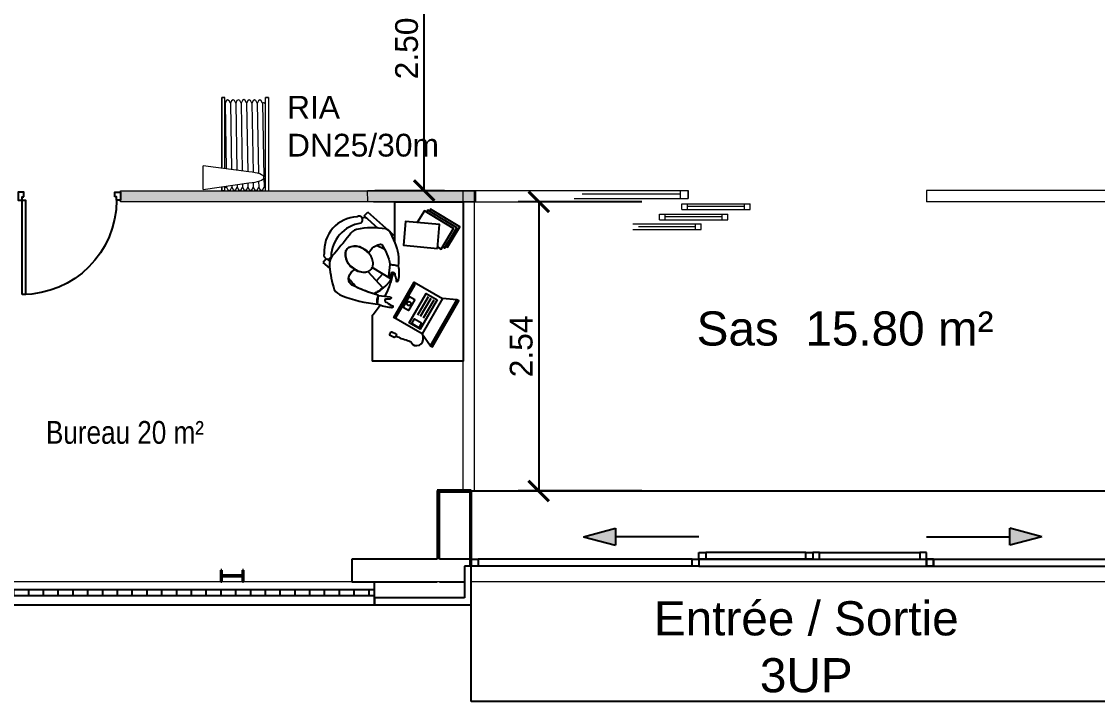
# Model space of a CAD drawing. Header units: millimetres. Extents: x 15590 to 15992, y 1055 to 1132.
# Drawn here: x 15848.75 to 15858.21, y 1069.65 to 1075.63 of the extents above; entities that cross this region are included whole.
import ezdxf

# ---------------------------------------------------------------- set-up
doc = ezdxf.new("R2010")
doc.units = ezdxf.units.MM
doc.header["$MEASUREMENT"] = 0
for name, pattern in [('Caché4', [2.381199999999999, 1.587499999999999, -0.7937]), ('Court', [0.25, 0.05, -0.075, 0.04999999999999999, -0.07500000000000001]), ('Tirets courts A', [0.4, 0.2, -0.2])]:
    doc.linetypes.add(name, pattern=pattern)
doc.layers.get('0').update_dxf_attribs({"lineweight": 9})
for name, color, linetype in [('05_Textes', 7, 'Continuous'), ('auvent 3D', 7, 'Continuous'), ('MENUISERIES_INT', 1, 'Continuous'), ('Mobilier', 252, 'Continuous'), ('murs exterieurs.P', 7, 'Continuous'), ('murs interieurs.P', 7, 'Continuous'), ('PORTES', 15, 'Continuous'), ('structure', 7, 'Continuous'), ('texte.VETTI', 7, 'Continuous')]:
    doc.layers.add(name, color=color, linetype=linetype)
for name, color, linetype, lineweight in [('DM cloison', 7, 'Continuous', 9), ('DM Divers', 7, 'Continuous', 9), ('DM RIA', 7, 'Continuous', 9)]:
    doc.layers.add(name, color=color, linetype=linetype, lineweight=lineweight)
doc.styles.add('Arial Narrow', font='ARIALN.TTF', dxfattribs={"height": 0.3})
doc.styles.get("Standard").update_dxf_attribs({"font": 'swiss.ttf', "height": 0.2})
doc.dimstyles.get("Standard").update_dxf_attribs({"dimtxt": 0.2, "dimasz": 0.18, "dimexe": 0.18, "dimexo": 0.0625, "dimgap": 0.05, "dimtad": 1, "dimzin": 4, "dimdsep": 46, "dimtxsty": 'Standard', "dimblk": 'ARCHTICK', "dimcen": 0.09, "dimadec": 0, "dimazin": 0, "dimtfac": 1, "dimtofl": 0, "dimtmove": 0, "dimatfit": 3, "dimfxl": 1, "dimtolj": 1, "dimtzin": 0, "dimarcsym": 0})

# ---------------------------------------------------------------- blocks, each defined once
blk = doc.blocks.new('Entrée Sortie')
at = {"layer": 'DM Divers', "insert": (49.36895992056088, 458.2962661023048), "char_height": 300, "width": 3361.042098340389, "attachment_point": 2}
blk.add_mtext('{\\fArial|b0|i0|c0|p34;\\C1;Entrée / Sortie\\Ftxt|c0;\\P\\fArial|b0|i0|c238|p34;3UP}', dxfattribs=at)
blk = doc.blocks.new('_ArchTick')
at = {"color": 0, "linetype": 'ByBlock', "const_width": 0.15}
blk.add_lwpolyline([(-0.5, -0.5), (0.5, 0.5)], dxfattribs=at)
blk = doc.blocks.new('*D357')
at = {"layer": 'DEFPOINTS', "color": 0, "transparency": 16777216}
for p in [(15854.26328551481, 1074.043741246776), (15853.2959888226, 1071.503741246776), (15854.26328551481, 1071.503741246776)]:
    blk.add_point(p, dxfattribs=at)
at = {"layer": 'DM cloison', "color": 0, "lineweight": -2, "transparency": 16777216}
for p, q in [((15854.20078551481, 1074.043741246776), (15853.1159888226, 1074.043741246776)), ((15853.2959888226, 1074.043741246776), (15853.2959888226, 1071.503741246776)), ((15854.20078551481, 1071.503741246776), (15853.1159888226, 1071.503741246776))]:
    blk.add_line(p, q, dxfattribs=at)
at = {"layer": 'DM cloison', "color": 0, "lineweight": -2, "transparency": 16777216, "xscale": 0.18, "yscale": 0.18, "zscale": 0.18}
for p, rotation in [((15853.2959888226, 1074.043741246776), 90), ((15853.2959888226, 1071.503741246776), 270)]:
    blk.add_blockref('_ArchTick', p, dxfattribs=dict(at, rotation=rotation))
at = {"layer": 'DM cloison', "color": 0, "transparency": 16777216, "insert": (15853.14320538743, 1072.773741246779), "char_height": 0.2, "attachment_point": 5, "rotation": 90}
blk.add_mtext('\\A1;2.54', dxfattribs=at)
blk = doc.blocks.new('*D377')
at = {"color": 0, "lineweight": -2, "transparency": 16777216}
for p, q in [((15851.85513573262, 1076.639497587865), (15852.46885006924, 1076.639497587865)), ((15852.28885006924, 1074.143741246776), (15852.28885006924, 1076.639497587865)), ((15851.85513573262, 1074.143741246776), (15852.46885006924, 1074.143741246776))]:
    blk.add_line(p, q, dxfattribs=at)
at = {"layer": 'DEFPOINTS', "color": 0, "transparency": 16777216}
for p in [(15851.79263573262, 1076.639497587865), (15852.28885006924, 1076.639497587865), (15851.79263573262, 1074.143741246776)]:
    blk.add_point(p, dxfattribs=at)
at = {"color": 0, "lineweight": -2, "transparency": 16777216, "xscale": 0.18, "yscale": 0.18, "zscale": 0.18}
for p, rotation in [((15852.28885006924, 1076.639497587865), 90), ((15852.28885006924, 1074.143741246776), 270)]:
    blk.add_blockref('_ArchTick', p, dxfattribs=dict(at, rotation=rotation))
at = {"color": 0, "transparency": 16777216, "insert": (15852.13606663408, 1075.391619417323), "char_height": 0.2, "attachment_point": 5, "rotation": 90}
blk.add_mtext('\\A1;2.50', dxfattribs=at)
blk = doc.blocks.new('*U44')
at = {"layer": 'DM RIA', "color": 1, "linetype": 'Continuous'}
for p, q in [((295.1647400000077, 808.7774800000043), (268.9854199999866, 808.7774800000043)), ((268.9854199999866, 808.7774800000043), (295.1647400000077, 808.7774800000043)), ((268.9854199999866, 808.7774800000043), (268.9854199999864, 197.5576799999835)), ((268.9854199999864, 187.1240000000034), (268.9854199999866, 808.7774800000043)), ((295.1647400000075, 183.6521199999915), (295.1647400000077, 808.7774800000043)), ((295.1647400000076, 759.1281199999867), (297.5941874548736, 759.1281199999867)), ((297.3229799999974, 758.3048400000043), (307.3843799999996, 182.031799999997)), ((344.469699999998, 759.1281199999867), (354.6540999999889, 175.7637199999953)), ((391.6164199999914, 759.9514000000016), (401.9238200000036, 169.4939999999987)), ((438.7614999999898, 760.7746799999949), (449.1935400000111, 163.2259199999898)), ((485.9508599999938, 759.1281199999866), (496.4550600000111, 157.4498399999792)), ((533.1123399999926, 759.1281199999866), (543.7143236324991, 151.7968109474385)), ((580.2721799999929, 759.1281199999866), (581.2709399999987, 759.1281199999866)), ((580.2721799999892, 759.1281199999866), (591.0471717195578, 141.972368979761)), ((627.4320199999894, 759.1281199999866), (638.718501449388, 112.6759354819077)), ((678.4556999999987, 808.7774800000042), (652.2747399999936, 808.7774800000042)), ((652.2747399999935, -11.2225199999922), (652.2747399999936, 808.7774800000042)), ((652.2747399999936, 808.7774800000042), (678.4556999999987, 808.7774800000042)), ((678.4556999999987, 808.7774800000042), (678.4556999999986, -11.2225199999922)), ((104.4556999999986, 0), (104.4556999999987, 208.9113999999972)), ((507.6906999999919, 155.468719999997), (104.693499999994, 208.9113999999972)), ((638.8845778755567, 103.1636291909816), (640.2945400000026, 22.40567999998882)), ((104.4556999999986, 0), (507.6906999999919, 59.87804000000315)), ((268.9854199999863, -11.22251999999212), (268.9854199999863, 24.43108000000207)), ((268.9854199999863, 17.78907999999497), (268.9854199999863, -11.22251999999212)), ((295.1647400000074, -11.22251999999212), (295.1647400000074, 28.3195199999936)), ((295.1647400000074, 22.40567999998889), (310.1707399999905, 22.40567999998889)), ((310.0296999999919, 30.52695999999555), (310.1854999999923, 21.58239999998473)), ((357.0681799999911, 37.51171999998763), (357.3322200000039, 22.40567999998888)), ((404.106659999994, 44.49648000000155), (404.4920600000078, 22.40567999998886)), ((451.1451399999933, 51.4812400000009), (451.6518999999935, 22.40567999998886)), ((451.6387800000011, 22.40567999998886), (451.6518999999935, 22.40567999998886)), ((498.1885399999956, 58.20359999999337), (498.8133800000105, 22.40567999998885)), ((545.2512454963216, 63.76977784213877), (545.9732200000035, 22.40567999998883)), ((545.9584600000053, 22.40567999998883), (545.9732200000035, 22.40567999998883)), ((592.2386105862752, 73.73070645964606), (593.1347000000023, 22.40567999998882)), ((640.2797800000008, 22.40567999998882), (652.2747399999935, 22.40567999998881)), ((268.9854199999863, -11.22251999999212), (295.1647400000074, -11.22251999999212)), ((295.1647400000074, -11.22251999999212), (268.9854199999863, -11.22251999999212)), ((652.2747399999935, -11.2225199999922), (678.4556999999986, -11.2225199999922))]:
    blk.add_line(p, q, dxfattribs=at)
for centre, major_axis, ratio, start_param, end_param in [((322.6051525321274, 660.8543427492623), (-2.227738116192667, 127.5966318365315), 0.287900515158277, 5.586480449203602, 6.97989016515557), ((369.751019036834, 661.6745897196814), (-2.226651992348256, 127.5989970590185), 0.2879005151581394, 5.586495957949216, 6.979874656409955), ((416.8968410126546, 662.5010043975489), (-2.227738116577212, 127.596631860858), 0.2879005151582061, 5.586480449363025, 6.979890164996147), ((464.0435183724331, 663.3241269691497), (-2.227738116409021, 127.596631851955), 0.2879005151581143, 5.586480449304646, 6.979890165054527), ((511.2320635543548, 661.6765273049931), (-2.226637632785953, 127.5970467683347), 0.2879005151582085, 5.586490562424488, 6.979880051934685), ((558.3918812770027, 661.6745897099607), (-2.226651992477453, 127.598997066466), 0.2879005151582598, 5.586495957998132, 6.97987465636104), ((605.5672790124846, 660.8543427292205), (-2.227738116462232, 127.596631851904), 0.2879005151581248, 5.586480449304402, 6.979890165054771), ((600.9608672029209, 641.4467796460448), (40.99439338224193, 120.865094546186), 0.2879005151581578, 5.930977075771512, 6.63539353858766), ((469.1923836241986, 107.674336119995), (170.4139493505159, -5.870918781746645e-14), 0.2879005151581646, 4.940257338214305, 7.626113276144867), ((333.7622285599864, 119.458675518108), (-4.396497530012718e-14, -127.6162275875251), 0.2879005151582045, 5.586483268264901, 6.979887346094271), ((380.9089059199832, 120.2822146267499), (-4.396497529712437e-14, -127.6162275788089), 0.2879005151581948, 5.586483268207758, 6.979887346151415), ((428.0622482399958, 120.2822146145335), (-4.396497529389785e-14, -127.6162275694432), 0.2879005151581033, 5.586483268146355, 6.979887346212817), ((475.2285039199924, 120.2822146392645), (-4.396497530043336e-14, -127.6162275884138), 0.2879005151581657, 5.586483268270644, 6.979887346088528), ((522.3818462399831, 120.282214631501), (-4.396497529838198e-14, -127.6162275824587), 0.2879005151581659, 5.586483268231602, 6.97988734612757), ((569.5497681599991, 120.2822146008474), (-4.396497529027979e-14, -127.6162275589407), 0.2879005151581946, 5.586483268077499, 6.979887346281673), ((616.7031104799935, 120.2822146031029), (-4.396497529087674e-14, -127.6162275606732), 0.2879005151581844, 5.586483268088857, 6.979887346270315)]:
    blk.add_ellipse(centre, major_axis=major_axis, ratio=ratio, start_param=start_param, end_param=end_param, dxfattribs=at)
blk = doc.blocks.new('RIA 25 30 m')
at = {"layer": 'DM RIA', "insert": (48.93095055734739, 586.7428689315602), "char_height": 200, "width": 1661.440326317388, "attachment_point": 1}
blk.add_mtext('{\\fArial|b0|i0|c0|p34;\\C1;RIA DN25/30m}', dxfattribs=at)
blk = doc.blocks.new('A$C575D08F3')
at = {"layer": 'PORTES'}
for points in [[(-85, 3), (-85, 7.000000000029104), (-90, 7.000000000029104), (-90, 0), (-86.5, 0), (-86.5, 3)], [(-3.5, -83), (-3.5, 0), (-6.5, 5.820766091346741e-11), (-6.5, -83)], [(-5, 3), (-5, 7.000000000029104), (0, 7.000000000029104), (0, 0), (-3.5, 0), (-3.5, 3)]]:
    blk.add_lwpolyline(points, close=True, dxfattribs=at)
blk.add_arc((-3.499999999941792, 2.91038304567337e-11), 83, 180, 270, dxfattribs=at)
blk = doc.blocks.new('*U392')
at = {"layer": 'DM cloison'}
blk.add_hatch(color=2, dxfattribs=at).paths.add_polyline_path([(-889.1063759350222, 96), (-889.1063759350222, 0), (2228.639839582684, 0), (2228.639839582684, 96)])
blk.add_lwpolyline([(-889.1063759350222, 0), (2228.639839582684, 0), (2228.639839582684, 96), (-889.1063759350222, 96)], close=True, dxfattribs=at)
blk = doc.blocks.new('A$C15F04032')
for points in [[(-0.3110180959437869, 0.4945968915187766), (-0.3110180959437869, 0.5240554578938461)], [(0.3360294547338114, 0.4945968915187766), (0.3360294547338114, 0.5240554578938461)], [(-0.1676185830501211, 0.2535529070135087), (0.08896829191785827, 0.2535529070135087)], [(-0.1676185830501211, 0.2117772695580786), (0.08948266623797707, 0.2117772695580786)], [(-0.1676185830501211, 0.1728501525192403), (0.08948266623797707, 0.1728501525192403)], [(0.02075233933015141, 0.03557609441737419), (0.02075233933015141, 0.04896715803966778)], [(0.02049991958556063, -0.01192598159930292), (0.02049991958556063, -0.02531675025624303)]]:
    blk.add_lwpolyline(points)
for points in [[(-0.3110180959437869, 0.4945968915187766), (0.3360294547338114, 0.4945968915187766), (0.3360294547338114, 0.5240554578938461), (-0.3110180959437869, 0.5240554578938461)], [(-0.2392558098499151, 0.3362223507708766), (0.2592990521980525, 0.3362223507708766), (0.3360294547338114, 0.4945968915187766), (-0.3110180959437869, 0.4945968915187766)], [(-0.2392558098499151, 0.3362223507708766), (0.2607441901500849, 0.3362223507708766), (0.2607441901500849, -0.06377764922912377), (-0.2392558098499151, -0.06377764922912377)], [(-0.1902956394523656, 0.2872538460412759), (0.22377079385938, 0.2872538460412759), (0.22377079385938, 0.1328980718578894), (-0.1902956394523656, 0.1328980718578894)], [(0.1477999906083411, 0.2640835865966071), (0.2149345390380901, 0.2640835865966071), (0.2149345390380901, 0.1654760660246755), (0.1477999906083411, 0.1654760660246755)], [(-0.05709933385237065, 0.04896715803966778), (0.09829608414388957, 0.04896715803966778), (0.09829608414388957, -0.02531675025624303), (-0.05709933385237065, -0.02531675025624303)], [(-0.2392558098499151, -0.06377764922912377), (0.2607441901500849, -0.06377764922912377), (0.2456371397848258, -0.04081529367453207), (-0.2124365720910149, -0.04081529367453207)]]:
    blk.add_lwpolyline(points, close=True)
blk.add_lwpolyline([(0.4699512139146762, 0.05412611032390835), (0.4728395487404669, 0.01625072504633529, -0.4142135623730771), (0.4544182127713441, -0.005212135459975897), (0.4426844817718916, -0.006106936757268144, -0.414213562373095), (0.4212216212656159, 0.01231439921184041), (0.4183332864398182, 0.05018978448940636, -0.4142135623720469), (0.4367546224088414, 0.07165264499571045), (0.4484883534083934, 0.0725474462930169, -0.414213562373095)], format="xyb", close=True)
blk.add_circle((0.02059837514575946, 0.01182520389171238), 0.02375138955358125)
blk.add_spline([(0.4426214879086174, 0.07210004564437078), (0.4377470385304463, 0.121885799232702), (0.4233408304443316, 0.2030191266543415), (0.4164123984923194, 0.2707675980463708), (0.4292437409423471, 0.3004039531699068), (0.3721587354071119, 0.3880356549587791), (0.2649972817348427, 0.3479837185747829)], degree=3)
blk = doc.blocks.new('A$C65472555')
for p, q in [((0.3022719360957069, -0.6227002618479673), (0.09050605952214141, -0.8625737074393385)), ((0.1242408891558568, -0.8923556024332626), (0.2299521209195916, -0.7726133766735401)), ((0.1242408891558568, -0.8923556024332626), (0.09050605952214141, -0.8625737074393385)), ((0.4990723295445321, -1.223265546823143), (0.5224429477887327, -1.196792959196941)), ((0.4990723295445321, -1.223265546823143), (0.5328071591782475, -1.253047441817081)), ((0.5832160743373436, -1.195947778909314), (0.5328071591782475, -1.253047441817081))]:
    blk.add_line(p, q)
for points in [[(0, -0.6227002618484363), (0, -0.02270026184796592), (1.400000000000006, -0.02270026184796592), (1.400000000000006, -0.8227002618479703)], [(0.3566890557101203, -0.6227002618479673), (0, -0.6227002618484363)], [(0.676908397345727, -0.6588855847414123), (0.575739504852578, -0.8218070190395395)], [(0.419507569844626, -0.7112427438091586), (0.3825411362473403, -0.7863412126868425)], [(0.693736561756424, -0.7863516716621817), (0.6335897074188495, -0.7286455961526812)]]:
    blk.add_lwpolyline(points)
at = {"ltscale": 0.1}
for points in [[(0.3908845165137791, -0.1763990815574061), (0.3993285100291928, -0.162477353655504), (0.2197746077424654, -0.05357190763191966), (0.06419539913730432, -0.3100774823273014), (0.08144805906908914, -0.3205417975052853)], [(0.3964770981514789, -0.20608752771426), (0.4081371764455639, -0.1868633967353901), (0.2285832741588365, -0.07795795071180578), (0.07300406555367545, -0.3344635254071591), (0.09092221381780519, -0.3453314815126305)], [(0.3955977683329479, -0.2479471437056944), (0.4143952464156087, -0.2169554838197598), (0.2348413441288812, -0.1080500377961471), (0.07926213552372019, -0.3645556124915004), (0.181836779683465, -0.4267705642728927)]]:
    blk.add_lwpolyline(points, dxfattribs=at)
blk.add_lwpolyline([(0.4086223766502144, -0.2491159037755608), (0.1994627988322577, -0.2303470197652189), (0.1726501073888471, -0.5291464166481035), (0.3818096852068606, -0.5479153006584454)], close=True, dxfattribs=at)
for points in [[(0.3608675263185148, -0.6208713878804701), (0.2745073241133298, -0.6586703675655912, 0.2515480078783192), (0.2383025691912906, -0.7048073172108857, 0.09411547404123669), (0.2421807313249644, -0.9600668007945856, 0.1827224987269639), (0.2913968773126214, -1.02365413315799, -0.0175263330191836), (0.4754478669910043, -1.173720607960448, 0.2234145185839335), (0.5669850089441013, -1.197540165939316, 0.05500628053772207), (0.7702678032709684, -1.156529400074092, 0.1759734588746907), (0.8219069566582959, -1.091806691339414, 0.0758207400782606), (0.8975905614724127, -0.775718969692889, -0.1570094544576329), (0.8214605297149831, -0.7684180271684653, -0.0427373780931402), (0.7313583974728033, -1.001521296004483, -0.204594287836609), (0.6778008269679106, -1.03168688553707, -0.250768156334384), (0.592786761706833, -0.9744758035346095, -0.3532704804980216), (0.4284414756766921, -1.053662206043192, -0.136280538018311), (0.4009936642646892, -1.030701359594453, -0.3376224031984086), (0.4486994130367918, -0.8539427876828682, -0.0749120917794392), (0.3954073029732683, -0.8093624771535275, -0.1175477886828386), (0.3753641134065617, -0.7609639156089187, -0.2931044304047659), (0.3741277854834095, -0.7383496635728548, -0.1073846524786108), (0.5507607319835017, -0.667089184662693, -0.06547042754219255), (0.563432992287602, -0.5916670439086857, 0.1431223995729198)], [(0.5507607319835017, -0.667089184662693), (0.6530299616193531, -0.6802148258409915, 1.100470090503635), (0.65702092250487, -0.6616588948266795, 0.05060076751651952), (0.620692943941691, -0.6518857532073099, -0.7508679137373716), (0.6402242727852183, -0.6254512239639993, -0.09022960056257448), (0.6962882755837825, -0.6110924971983351, 0.7541840209774257), (0.6846554153421209, -0.5914292755538781, 0.110598395760412), (0.563432992287602, -0.5916670439086857), (0.5507607319835017, -0.667089184662693)], [(0.8214605297149262, -0.7684180271684156), (0.8352791671989905, -0.6662401281650787, -1.100470090503635), (0.854235498268821, -0.667192943450857, -0.05060076751651952), (0.8542630170053087, -0.7048125602261166, 0.7508679137373716), (0.8848551626842038, -0.6927968303078629, 0.09022960056257448), (0.9132487851897793, -0.642367199681324, -0.7541840209774257), (0.9292267492826625, -0.6586972451891029, -0.110598395760412), (0.8975905614723558, -0.7757189696928464), (0.8214605297149262, -0.7684180271684156)], [(0.6113307056417341, -0.8608854578644554), (0.7560567263161317, -0.7299848302701974, -0.05858451920509061), (0.8090186271669211, -0.8089415381533911, -0.02674950723338305), (0.7529979080183864, -0.9551720800125381, -0.05225859084675161), (0.6697790215810926, -1.030570772710192, -0.2346129862130066), (0.5939951255690801, -0.9754866330203598, 0.2243730732534751), (0.6113307056417341, -0.8608854578644554)], [(0.4289201716614741, -0.8765256358096849, 0.06953820699386194), (0.3995130316878033, -0.923664263137276, 0.0252344872559491), (0.3941784317174495, -0.9374813100764783, 0.1586210720459977), (0.4009936642646892, -1.03070135959446, 0.1362805380180863), (0.4284414756766353, -1.05366220604315, 0.1497305289277552), (0.5133129990960867, -1.047959806751059, 0.04065657354165193), (0.5340572895695743, -1.03621422201784, 0.06953820699387012), (0.575260808867796, -0.9989435892730114, 0.06953820699386237), (0.6046679488415236, -0.9518049619454771, 0.08144777675609989), (0.6167180129132532, -0.9058380899798166, 0.1069632648601528), (0.6113307056416772, -0.8608854578644056, 0.1362805380182158), (0.5910279688123126, -0.8314171410106042, 0.1362805380182334), (0.5584369879530016, -0.8166384134745144, 0.1069632648600352), (0.5132395559814711, -0.8192755249469101, 0.08144777675608461), (0.4701236909597526, -0.839255003064892, 0.06953820699388542)]]:
    blk.add_lwpolyline(points, format="xyb", close=True)
for points in [[(0.5574883500547685, -0.6270480755839714, 0.0007483053383885713), (0.5550089370736657, -0.6267474705328056)], [(0.8294733866494255, -0.7091692852048155, 0.05637770347388926), (0.6533812249106177, -0.6445564016118794, 0.05637770347388926)], [(1, -0.8227002618479702), (1, -0.8227002618479702, 0.03448822619838252), (0.9078842164659875, -0.7539010504901782)]]:
    blk.add_lwpolyline(points, format="xyb")
at = {"linetype": 'Caché4'}
blk.add_lwpolyline([(1, -0.8227002618479702), (1.400000000000006, -0.8227002618479702)], dxfattribs=at)
for centre, radius, start, end in [((0.5212365306392996, -0.9254585274813039), 0.3104323187780375, 22.13041745609018, 71.34500067367087), ((0.1586840264066893, -0.9394048010515732), 0.03249999999999997, 30.50385788824622, 210.5038578851795), ((0.1898329696847156, -0.891528453982815), 0.05162480841024067, 158.1909745956318, 202.6424882192994), ((0.4901209697547131, -0.8775058245480523), 0.3068129950418464, 188.5098651825538, 268.6125028550719), ((0.4323377981521332, -0.9429585249260839), 0.3019331575601844, 182.4568870540839, 274.6654809836356), ((0.4697941219299935, -1.214060054895747), 0.03249999999999997, 246.6185101552613, 66.61851014814337)]:
    blk.add_arc(centre, radius, start, end)
at = {"xscale": 0.7199999999999865, "yscale": 0.7199999999999865, "zscale": 0.7199999999999865, "rotation": 330.1213484059352}
blk.add_blockref('A$C15F04032', (0.8765620827093983, -0.5002338276716003), dxfattribs=at)

msp = doc.modelspace()

# ---------------------------------------------------------------- hatches: boundary and pattern name
at = {"layer": 'murs exterieurs.P', "linetype": 'Continuous', "ltscale": 1000}
h = msp.add_hatch(dxfattribs=at)
h.set_pattern_fill('ISOLANT_POLYSTYRENE_0005', color=256, scale=0.1, angle=90, style=0, pattern_type=2)
h.set_pattern_definition([(90, (15832.56519186012, 1074.854211110105), (-0.1299999952316284, 7.960203902479247e-18), []), (180, (15832.56519186012, 1074.854211110105), (-7.960203902479247e-18, -0.1299999952316284), [])])
h.paths.add_polyline_path([(15841.0033521549, 1070.583741246776), (15851.85323739839, 1070.583741246776), (15851.85323739839, 1070.633741246776), (15841.0033521549, 1070.633741246776)], flags=0)
at = {"layer": 'texte.VETTI', "linetype": 'Continuous'}
for points in [[(15853.69078008984, 1071.101030234909), (15853.97068383984, 1071.026030234909), (15853.97068383984, 1071.176030234909)], [(15857.71548665379, 1071.101030234909), (15857.43558290379, 1071.176030234909), (15857.43558290379, 1071.026030234909)]]:
    msp.add_hatch(color=256, dxfattribs=at).paths.add_polyline_path(points, flags=0)

# ---------------------------------------------------------------- linework, layer by layer
for p, q in [((15851.79263573262, 1074.143741246776), (15853.60808934324, 1074.143741246776)), ((15851.79431466702, 1074.043741246776), (15851.79263573262, 1074.143741246776)), ((15852.63313337182, 1071.508792217262), (15852.63313337182, 1074.143741246776)), ((15852.73313337182, 1071.503741246776), (15852.73313337182, 1074.143741246776)), ((15853.60808934324, 1074.143741246776), (15854.60808934324, 1074.143741246776)), ((15854.53808934324, 1074.111741783628), (15853.67808934324, 1074.111741783628)), ((15854.53808934324, 1074.143741246776), (15854.53808934324, 1074.073741246777)), ((15854.53808934324, 1074.108741246776), (15854.53808934324, 1074.111741783628)), ((15854.60808934324, 1074.143741246776), (15854.60808934324, 1074.073741246777)), ((15854.60808934324, 1074.073741246777), (15854.60808934324, 1074.143741246776)), ((15859.00313337182, 1074.143741246776), (15856.70294986225, 1074.143741246776)), ((15856.70294986225, 1074.143741246776), (15856.70372096673, 1074.043741246776)), ((15851.84482527696, 1074.043741246776), (15853.63440230067, 1074.043741246776)), ((15853.60808934324, 1074.073741246777), (15854.60808934324, 1074.073741246778)), ((15854.55307113339, 1074.027217665201), (15855.15307113339, 1074.027217665203)), ((15854.55307113339, 1073.9772176652), (15854.55307113339, 1074.027217665203)), ((15854.60307113339, 1073.9772176652), (15854.60307113339, 1074.027217665201)), ((15855.10307113339, 1073.9772176652), (15855.10307113339, 1074.027217665203)), ((15855.15307113339, 1073.9772176652), (15855.15307113339, 1074.027217665203)), ((15858.93313337182, 1074.043741246776), (15856.70372096673, 1074.043741246776)), ((15854.35704133359, 1073.936307679889), (15854.95704133359, 1073.936307679889)), ((15854.35704133359, 1073.886307679886), (15854.35704133359, 1073.936307679889)), ((15854.40704133359, 1073.886307679888), (15854.40704133359, 1073.936307679889)), ((15854.90704133359, 1073.911307679887), (15854.40704133359, 1073.911307679889)), ((15854.55307113339, 1073.9772176652), (15855.15307113339, 1073.977217665198)), ((15855.10307113339, 1074.0022176652), (15854.60307113339, 1074.002217665201)), ((15854.90704133359, 1073.886307679888), (15854.90704133359, 1073.93630767989)), ((15854.95704133359, 1073.886307679888), (15854.95704133359, 1073.93630767989)), ((15854.12301617603, 1073.850270842951), (15854.72301617603, 1073.850270842951)), ((15854.67301617603, 1073.82527084295), (15854.17301617603, 1073.825270842951)), ((15854.35704133359, 1073.886307679888), (15854.95704133359, 1073.886307679884)), ((15854.67301617603, 1073.80027084295), (15854.67301617603, 1073.850270842953)), ((15854.72301617603, 1073.80027084295), (15854.72301617603, 1073.850270842953)), ((15854.12301617603, 1073.80027084295), (15854.72301617603, 1073.800270842946)), ((15852.63313337182, 1071.508792217262), (15852.70313337182, 1071.508792217262)), ((15852.64313337182, 1070.703741422469), (15841.10335216725, 1070.703741422469)), ((15858.70313337182, 1070.703741422469), (15852.70313337182, 1070.703741422469))]:
    msp.add_line(p, q)
at = {"layer": 'auvent 3D', "linetype": 'Tirets courts A', "ltscale": 1000, "flags": 128}
msp.add_lwpolyline([(15858.70313337182, 1071.503741246776), (15858.70313337182, 1069.653741246776), (15852.70313337182, 1069.653741246776), (15852.70313337182, 1071.503741246776)], close=True, dxfattribs=at)
at = {"layer": 'murs exterieurs.P', "linetype": 'Court', "ltscale": 1000}
msp.add_line((15854.80313336435, 1071.503741789038), (15856.60313358488, 1071.503741789038), dxfattribs=at)
at = {"layer": 'murs exterieurs.P', "color": 31, "linetype": 'Continuous', "lineweight": 25, "ltscale": 1000}
for p, q in [((15852.70313391271, 1070.703741422469), (15852.70313391271, 1070.903740909869)), ((15851.85323760403, 1070.633741118485), (15851.85323760403, 1070.703741422469)), ((15851.85323760403, 1070.633741118485), (15841.00335242355, 1070.633741118485))]:
    msp.add_line(p, q, dxfattribs=at)
at = {"layer": 'murs exterieurs.P', "linetype": 'Continuous', "ltscale": 1000}
for p, q in [((15852.70313391271, 1070.843740821952), (15852.70313391271, 1070.903740909869)), ((15852.70313391271, 1070.903740909869), (15852.76313279214, 1070.903740909869)), ((15852.76313279214, 1070.903740909869), (15852.76313279214, 1070.843740821952)), ((15854.64313353273, 1070.903740909869), (15852.76313279214, 1070.903740909869)), ((15854.64313353273, 1070.843740821952), (15854.64313353273, 1070.903740909869)), ((15854.64313353273, 1070.903740909869), (15854.70313362065, 1070.903740909869)), ((15854.64318428911, 1070.903740909869), (15854.70318437703, 1070.903740909869)), ((15854.64318428911, 1070.843740821952), (15854.64318428911, 1070.903740909869)), ((15854.70313362065, 1070.903740909869), (15854.70313362065, 1070.963740997786)), ((15854.70313362065, 1070.963740997786), (15854.76313370856, 1070.963740997786)), ((15854.70313362065, 1070.903740909869), (15854.70313362065, 1070.843740821952)), ((15854.76313370856, 1070.903740909869), (15854.70313362065, 1070.903740909869)), ((15854.70318437703, 1070.903740909869), (15854.70318437703, 1070.843740821952)), ((15854.70318437703, 1070.903740909869), (15856.70318408497, 1070.903740909869)), ((15854.76313370856, 1070.963740997786), (15854.76313370856, 1070.903740909869)), ((15855.6431333867, 1070.963740997786), (15854.76313370856, 1070.963740997786)), ((15855.6431333867, 1070.903740909869), (15854.76313370856, 1070.903740909869)), ((15855.6431333867, 1070.903740909869), (15855.6431333867, 1070.963740997786)), ((15855.6431333867, 1070.963740997786), (15855.70313347462, 1070.963740997786)), ((15855.70313347462, 1070.903740909869), (15855.6431333867, 1070.903740909869)), ((15855.70313347462, 1070.963740997786), (15855.70313347462, 1070.903740909869)), ((15855.76313356253, 1070.963740997786), (15855.70313347462, 1070.963740997786)), ((15855.70313347462, 1070.963740997786), (15855.70313347462, 1070.903740909869)), ((15855.70313347462, 1070.903740909869), (15855.76313356253, 1070.903740909869)), ((15855.76313356253, 1070.903740909869), (15855.76313356253, 1070.963740997786)), ((15855.76313356253, 1070.963740997786), (15856.64313324067, 1070.963740997786)), ((15855.76313356253, 1070.903740909869), (15856.64313324067, 1070.903740909869)), ((15856.70313332858, 1070.963740997786), (15856.64313324067, 1070.963740997786)), ((15856.64313324067, 1070.963740997786), (15856.64313324067, 1070.903740909869)), ((15856.64313324067, 1070.903740909869), (15856.70313332858, 1070.903740909869)), ((15856.70313332858, 1070.903740909869), (15856.70313332858, 1070.963740997786)), ((15856.7631334165, 1070.903740909869), (15856.70313332858, 1070.903740909869)), ((15856.70313332858, 1070.903740909869), (15856.70313332858, 1070.843740821952)), ((15856.70318408497, 1070.903740909869), (15856.76318417288, 1070.903740909869)), ((15856.70318408497, 1070.843740821952), (15856.70318408497, 1070.903740909869)), ((15856.7631334165, 1070.843740821952), (15856.7631334165, 1070.903740909869)), ((15856.7631334165, 1070.903740909869), (15858.6431329486, 1070.903740909869)), ((15856.76318417288, 1070.903740909869), (15856.76318417288, 1070.843740821952)), ((15852.76313279214, 1070.843740821952), (15852.70313391271, 1070.843740821952)), ((15854.64313353273, 1070.843740821952), (15852.76313279214, 1070.843740821952)), ((15854.70313362065, 1070.843740821952), (15854.64313353273, 1070.843740821952)), ((15854.70318437703, 1070.843740821952), (15854.64318428911, 1070.843740821952)), ((15854.70318437703, 1070.843740821952), (15856.70318408497, 1070.843740821952)), ((15856.70313332858, 1070.843740821952), (15856.7631334165, 1070.843740821952)), ((15856.76318417288, 1070.843740821952), (15856.70318408497, 1070.843740821952)), ((15856.7631334165, 1070.843740821952), (15858.6431329486, 1070.843740821952)), ((15851.85323760403, 1070.633741118485), (15851.85323760403, 1070.703741422469)), ((15851.85323760403, 1070.583741246635), (15851.85323760403, 1070.633741118485)), ((15851.85323760403, 1070.583741246635), (15851.85323760403, 1070.633741118485)), ((15841.00335242355, 1070.583741246635), (15851.85323760403, 1070.583741246635)), ((15851.85323760403, 1070.503740726584), (15851.85323760403, 1070.583741246635)), ((15851.85323760403, 1070.503740726584), (15851.85323760403, 1070.583741246635))]:
    msp.add_line(p, q, dxfattribs=at)
at = {"layer": 'murs exterieurs.P', "color": 31, "linetype": 'Continuous', "lineweight": 25, "ltscale": 1000, "flags": 128}
for points in [[(15852.40313337182, 1070.903741246776), (15851.65313337182, 1070.903741246776)], [(15851.65313337182, 1070.903741246776), (15851.65313337182, 1070.703741246776)], [(15852.70313337182, 1070.903741246776), (15852.42313337182, 1070.903741246776)], [(15851.65313337182, 1070.703741246776), (15852.40313337182, 1070.703741246776)], [(15852.42313337182, 1070.703741246776), (15852.64313337182, 1070.703741246776)]]:
    msp.add_lwpolyline(points, dxfattribs=at)
at = {"layer": 'murs exterieurs.P', "linetype": 'Continuous', "ltscale": 1000, "flags": 128}
for points in [[(15852.69313337182, 1070.842957994344), (15852.64313337182, 1070.842957994344)], [(15852.64313337182, 1070.842957994344), (15852.64313337182, 1070.563741246776)], [(15852.70313337182, 1070.503741246776), (15852.70313337182, 1070.842957994344)], [(15852.64313337182, 1070.563741246776), (15851.85323739839, 1070.563741246776)], [(15851.85323739839, 1070.563741246776), (15851.85323739839, 1070.503741246776)], [(15841.0033521549, 1070.503741246776), (15851.85323739839, 1070.503741246776)], [(15851.85323739839, 1070.503741246776), (15852.70313337182, 1070.503741246776)]]:
    msp.add_lwpolyline(points, dxfattribs=at)
at = {"layer": 'murs interieurs.P', "linetype": 'Court', "ltscale": 1000, "flags": 128}
for points in [[(15852.40313337182, 1071.508792217262), (15852.40313337182, 1070.903741246776)], [(15852.42313337182, 1070.903741246776), (15852.42313337182, 1071.498792217262)]]:
    msp.add_lwpolyline(points, dxfattribs=at)
at = {"layer": 'murs interieurs.P', "color": 160, "linetype": 'Continuous', "lineweight": 35, "ltscale": 1000, "flags": 128}
for points in [[(15852.70313337182, 1071.508792217262), (15852.40313337182, 1071.508792217262)], [(15852.42313337182, 1071.498792217262), (15852.69313337182, 1071.498792217262)], [(15852.69313337182, 1071.498792217262), (15852.69313337182, 1070.842957994344)], [(15852.70313337182, 1070.842957994344), (15852.70313337182, 1071.508792217262)]]:
    msp.add_lwpolyline(points, dxfattribs=at)
at = {"layer": 'structure', "color": 160, "linetype": 'Continuous', "lineweight": 35, "ltscale": 1000}
for p, q in [((15850.51170650378, 1070.806541226668), (15850.50320601801, 1070.806541226668)), ((15850.50320601801, 1070.806541226668), (15850.50320601801, 1070.706541482968)), ((15850.51170650378, 1070.764941536314), (15850.51170650378, 1070.806541226668)), ((15850.70320671389, 1070.806541226668), (15850.69470622811, 1070.806541226668)), ((15850.69470622811, 1070.806541226668), (15850.69470622811, 1070.764941536314)), ((15850.70320671389, 1070.706541482968), (15850.70320671389, 1070.806541226668)), ((15850.50320601801, 1070.706541482968), (15850.51170650378, 1070.706541482968)), ((15850.51170650378, 1070.706541482968), (15850.51170650378, 1070.748141173322)), ((15850.68910610712, 1070.759341415317), (15850.51730662478, 1070.759341415317)), ((15850.51730662478, 1070.753741294319), (15850.68910610712, 1070.753741294319)), ((15850.69470622811, 1070.748141173322), (15850.69470622811, 1070.706541482968)), ((15850.69470622811, 1070.706541482968), (15850.70320671389, 1070.706541482968))]:
    msp.add_line(p, q, dxfattribs=at)
for centre, start, end in [((15850.51730629951, 1070.764941246776), 180, 270), ((15850.51730629951, 1070.748141246776), 90, 180), ((15850.68910629951, 1070.764941246776), 270, 0), ((15850.68910629951, 1070.748141246776), 0, 90)]:
    msp.add_arc(centre, 0.005600000000000001, start, end, dxfattribs=at)
at = {"layer": 'texte.VETTI', "linetype": 'Continuous', "ltscale": 1000}
for p, q in [((15853.69078062968, 1071.101029764684), (15853.97068395831, 1071.176030780944)), ((15853.97068395831, 1071.176030780944), (15853.97068395831, 1071.026029956909)), ((15857.71548631955, 1071.101029764684), (15857.43558299092, 1071.176030780944)), ((15857.43558299092, 1071.026029956909), (15857.43558299092, 1071.176030780944)), ((15853.69078062968, 1071.101029764684), (15853.97068395831, 1071.026029956909)), ((15854.70313362065, 1071.101029764684), (15853.97068395831, 1071.101029764684)), ((15856.70313332858, 1071.101029764684), (15857.43558299092, 1071.101029764684)), ((15857.71548631955, 1071.101029764684), (15857.43558299092, 1071.026029956909))]:
    msp.add_line(p, q, dxfattribs=at)

# ---------------------------------------------------------------- block references
at = {"layer": 'DM cloison', "yscale": 0.001, "zscale": 0.001}
for name, p, xscale in [('*U44', (15850.24262601649, 1074.150963766776), 0.001), ('RIA 25 30 m', (15851.035567491, 1074.388508496022), 0.001), ('*U392', (15851.85050741288, 1074.043741246776), -0.001), ('Entrée Sortie', (15855.59735968908, 1070.076213503855), 0.001)]:
    msp.add_blockref(name, p, dxfattribs=dict(at, xscale=xscale))
at = {"layer": 'MENUISERIES_INT', "ltscale": 5, "xscale": -0.01000000000021828, "yscale": 0.01000000000021828, "zscale": 0.01000000000021828}
msp.add_blockref('A$C575D08F3', (15848.72186757328, 1074.059058879553), dxfattribs=at)
at = {"layer": 'Mobilier', "extrusion": (0, 0, -1), "xscale": -1, "zscale": -1, "rotation": 90}
msp.add_blockref('A$C65472555', (-15852.65583363367, 1074.043741246776), dxfattribs=at)

# ---------------------------------------------------------------- texts
at = {"layer": '05_Textes', "insert": (15849.66063529584, 1072.118230419649), "char_height": 0.2, "width": 2.666162359245391, "attachment_point": 2, "style": 'Arial Narrow'}
msp.add_mtext('Bureau 20 m²', dxfattribs=at)
at = {"layer": 'DM Divers', "insert": (15855.98761486775, 1073.081107209387), "char_height": 0.3, "width": 6.614200246186622, "attachment_point": 2}
msp.add_mtext('Sas  15.80 m²', dxfattribs=at)

# ---------------------------------------------------------------- dimensions: what is measured, and where the dimension line sits
dim = msp.add_linear_dim(base=(15852.28885006924, 1076.639497587865), p1=(15851.79263573262, 1074.143741246776), p2=(15851.79263573262, 1076.639497587865), angle=90, dimstyle='Standard')
dim.commit()
dim.dimension.update_dxf_attribs({"geometry": '*D377', "text_midpoint": (15852.13606663408, 1075.391619417323)})
at = {"layer": 'DM cloison'}
dim = msp.add_linear_dim(base=(15853.2959888226, 1071.503741246776), p1=(15854.26328551481, 1074.043741246776), p2=(15854.26328551481, 1071.503741246776), angle=90, dimstyle='Standard', dxfattribs=at)
dim.commit()
dim.dimension.update_dxf_attribs({"geometry": '*D357', "text_midpoint": (15853.2959888226, 1072.773741246779), "dimtype": 160})

doc.saveas('drawing.dxf')
